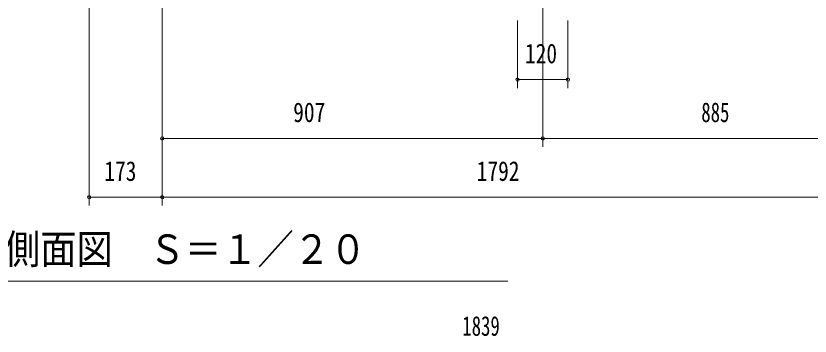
# Model space of a CAD drawing. Units: millimetres, scale not verified. Extents: x -5740 to 5856, y -4020 to 4020.
# Drawn here: x 2809 to 4702, y 212 to 974 of the extents above; entities that cross this region are included whole.
import ezdxf
from ezdxf.enums import TextEntityAlignment as Align

# ---------------------------------------------------------------- set-up
doc = ezdxf.new("R2010")
doc.units = ezdxf.units.MM
doc.header["$LTSCALE"] = 10
doc.layers.add('0-B_2-F', color=3, linetype='Continuous', lineweight=18)
doc.layers.add('1-4_2ラック-F寸法', color=3, linetype='Continuous', lineweight=18)
doc.styles.add('ＭＳ ゴシック', font='')
doc.styles.get('ＭＳ ゴシック').set_extended_font_data('MS Gothic')

msp = doc.modelspace()

# ---------------------------------------------------------------- linework, layer by layer
at = {"layer": '0-B_2-F'}
for p, q in [((2983.79, 522.26), (2983.79, 1378.07)), ((3157.79, 522.26), (3157.79, 1033.07)), ((4064.79, 662.26), (4064.79, 1005.02)), ((4004.79, 802.26), (4004.79, 963.02)), ((4124.79, 802.26), (4124.79, 963.02)), ((4004.79, 822.26), (4124.79, 822.26)), ((4029.79, 682.26), (3157.79, 682.26)), ((4949.79, 682.26), (4029.79, 682.26)), ((3013.79, 542.26), (2983.79, 542.26)), ((4949.79, 542.26), (3009.79, 542.26)), ((2301.9, 342.26), (3981.9, 342.26))]:
    msp.add_line(p, q, dxfattribs=at)
for centre, start, end in [((4004.78, 822.26), 0, 180), ((4004.78, 822.26), 180, 0), ((4124.78, 822.26), 0, 180), ((4124.78, 822.26), 180, 0), ((3157.79, 682.26), 0, 180), ((3157.79, 682.26), 180, 0), ((4064.79, 682.26), 0, 180), ((4064.79, 682.26), 180, 0), ((2983.79, 542.26), 0, 180), ((2983.79, 542.26), 180, 0), ((3157.79, 542.26), 0, 180), ((3157.79, 542.26), 180, 0)]:
    msp.add_arc(centre, 4, start, end, dxfattribs=at)

# ---------------------------------------------------------------- texts
at = {"layer": '0-B_2-F', "color": 7, "style": 'ＭＳ ゴシック'}
for s, height, width, p in [('120', 46.89, 0.8, (4022.47, 847.06)), ('907', 46.89, 0.8, (3469.91, 707.06)), ('885', 46.89, 0.7, (4442.93, 707.06)), ('173', 46.89, 0.8, (3019.57, 567.06)), ('1792', 46.89, 0.8, (3907.44, 567.06)), ('収納時\u3000側面図\u3000Ｓ＝１／２０', 70.33, 0.9, (2435.24, 362.26))]:
    msp.add_text(s, height=height, dxfattribs=dict(at, width=width)).set_placement(p, align=Align.BOTTOM_LEFT)
at = {"layer": '1-4_2ラック-F寸法', "color": 7, "style": 'ＭＳ ゴシック', "width": 0.7}
msp.add_text('1839', height=46.89, dxfattribs=at).set_placement((3873.14, 198.2), align=Align.BOTTOM_LEFT)

doc.saveas('drawing.dxf')
